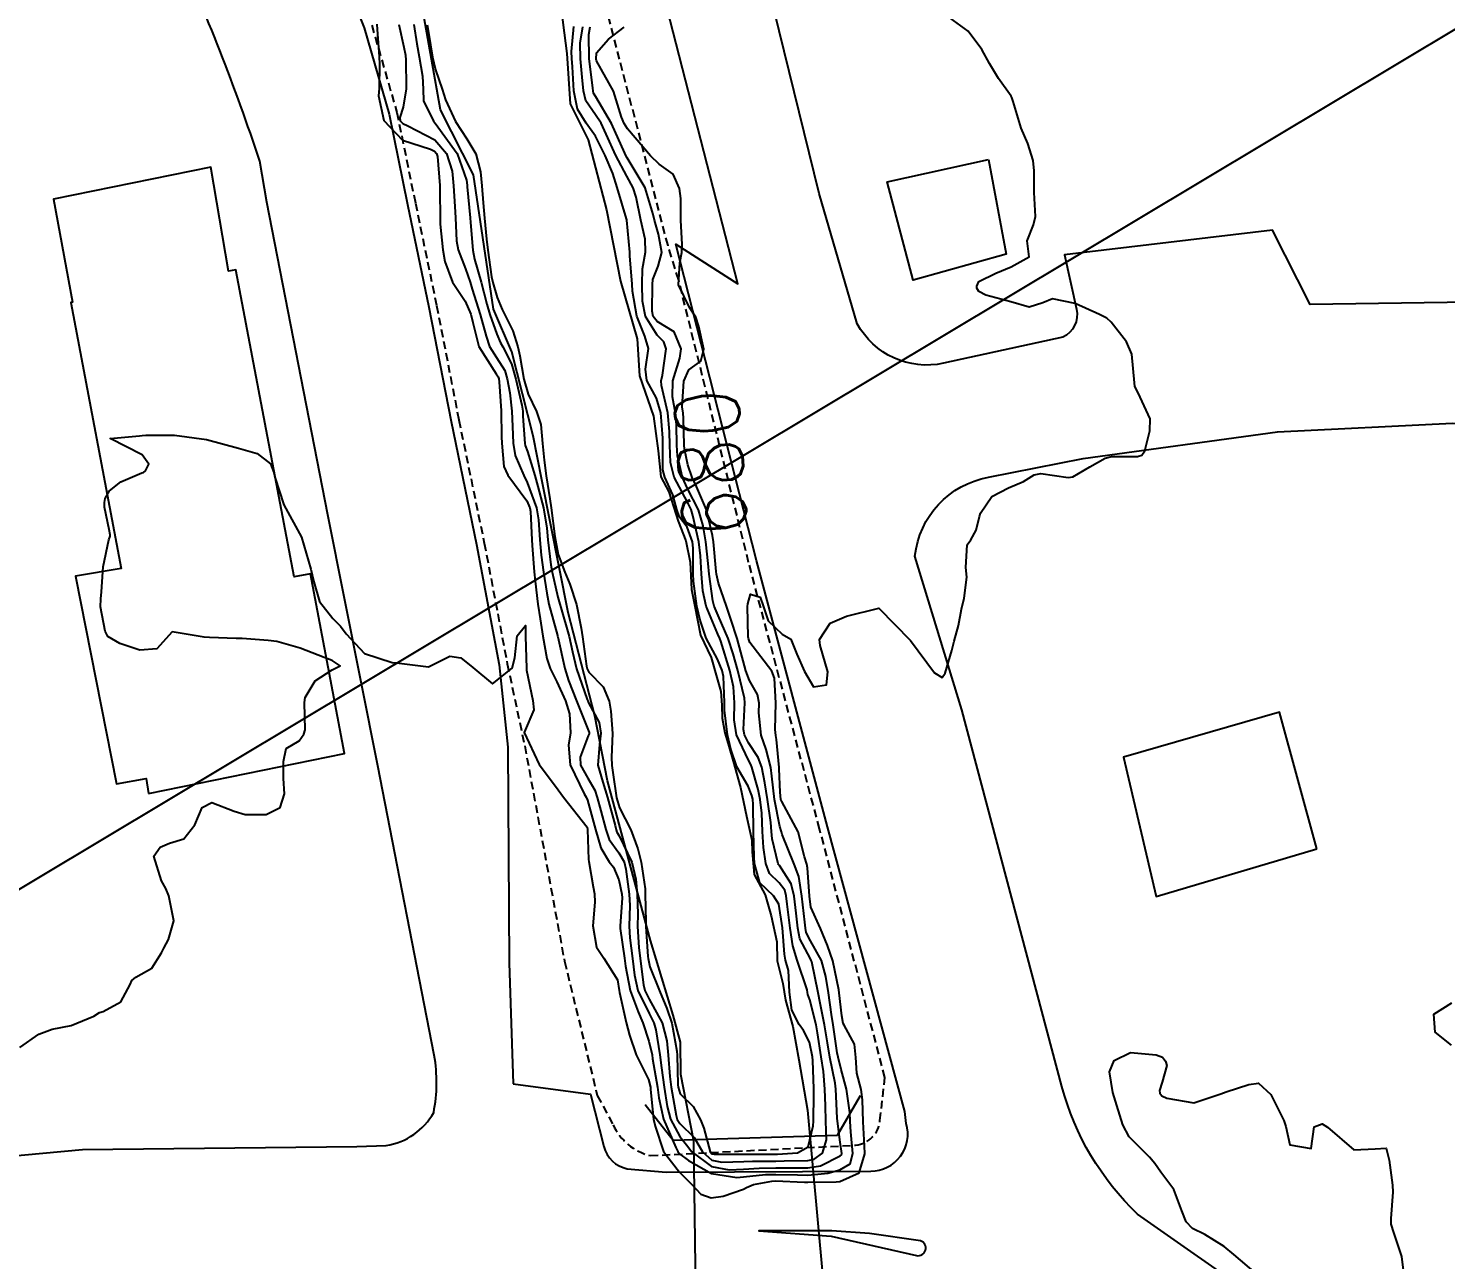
# Model space of a CAD drawing. Header units: metres. Extents: x 292545 to 299085, y 7450245 to 7463078.
# Drawn here: x 297021.9 to 297110.2, y 7453840.1 to 7453916.9 of the extents above; entities that cross this region are included whole.
import ezdxf
from ezdxf.enums import TextEntityAlignment as Align

# ---------------------------------------------------------------- set-up
doc = ezdxf.new("R2010")
doc.units = ezdxf.units.M
doc.linetypes.add('CONTINUO', pattern=[0])
doc.linetypes.add('DASHED', pattern=[0.75, 0.5, -0.25])
for name, color, linetype in [('Canteiro', 45, 'DASHED'), ('Cotas', 45, 'Continuous'), ('Curvas de Nivel 1m', 11, 'Continuous'), ('Curvas de Nivel 5m', 15, 'Continuous'), ('Edificações', 30, 'Continuous'), ('Hidrografia', 140, 'Continuous'), ('Pontes e viadutos', 190, 'Continuous'), ('TEXTO', 45, 'Continuous'), ('Vias Primárias', 230, 'Continuous')]:
    doc.layers.add(name, color=color, linetype=linetype)
doc.styles.add('Style-STANDARD', font='STANDARD.shx')

msp = doc.modelspace()

# ---------------------------------------------------------------- linework, layer by layer
at = {"layer": 'Canteiro'}
msp.add_lwpolyline([(297043.335, 7453917.051), (297044.906, 7453911.617), (297046.058, 7453905.969), (297047.38, 7453899.578), (297048.767, 7453892.453), (297050.348, 7453884.787), (297051.782, 7453877.27), (297052.871, 7453872.152), (297055.346, 7453858.733), (297057.39, 7453850.364), (297058.384, 7453848.54, 0.230053), (297060.689, 7453846.622), (297073.484, 7453847.277, 0.365608), (297075, 7453848.805), (297075.309, 7453851.489), (297071.238, 7453866.977), (297066.816, 7453883.581), (297062.461, 7453901.16), (297061.795, 7453903.321), (297057.148, 7453921.201)], format="xyb", dxfattribs=at)
at = {"layer": 'Curvas de Nivel 1m', "flags": 128}
for points, elevation in [([(297021.41, 7453853.368), (297022.601, 7453854.199), (297023.438, 7453854.508), (297024.607, 7453854.731), (297026.034, 7453855.309), (297026.381, 7453855.539), (297026.617, 7453855.599), (297027.704, 7453856.212), (297028.299, 7453857.283), (297028.399, 7453857.529), (297028.648, 7453857.748), (297029.631, 7453858.292), (297030.242, 7453859.264), (297030.381, 7453859.548), (297030.671, 7453860.083), (297031.017, 7453861.255), (297030.706, 7453862.807), (297030.505, 7453863.262), (297030.245, 7453863.737), (297029.756, 7453865.27), (297030.159, 7453865.848), (297030.745, 7453866.093), (297031.638, 7453866.358), (297032.316, 7453867.237), (297032.774, 7453868.316), (297033.378, 7453868.623), (297034.772, 7453868.091), (297035.449, 7453867.879), (297036.77, 7453867.883), (297037.643, 7453868.302), (297037.899, 7453869.169), (297037.837, 7453870.125), (297037.841, 7453871.17), (297038.001, 7453871.982), (297038.823, 7453872.473), (297039.115, 7453872.87), (297039.186, 7453873.156), (297039.16, 7453874.847), (297039.198, 7453875.157), (297039.819, 7453876.195), (297040.87, 7453876.881), (297041.374, 7453877.132), (297040.878, 7453877.466), (297040.371, 7453877.655), (297038.889, 7453878.243), (297037.427, 7453878.643), (297036.896, 7453878.724), (297035.27, 7453878.832), (297034.897, 7453878.839), (297033.227, 7453878.898), (297032.898, 7453878.921), (297030.903, 7453879.26), (297029.953, 7453878.203), (297028.885, 7453878.113), (297027.653, 7453878.531), (297026.898, 7453878.973), (297026.739, 7453879.302), (297026.434, 7453880.823), (297026.458, 7453881.307), (297026.497, 7453881.739), (297026.6, 7453883.305), (297026.97, 7453884.977), (297027.049, 7453885.222), (297027.048, 7453885.299), (297026.976, 7453885.622), (297026.701, 7453887.015), (297026.688, 7453887.305), (297026.731, 7453887.57), (297027.004, 7453888.047), (297027.702, 7453888.604), (297029.021, 7453889.152), (297029.116, 7453889.184), (297029.249, 7453889.277), (297029.461, 7453889.707), (297029.033, 7453890.279), (297027.043, 7453891.3), (297028.864, 7453891.464), (297029.045, 7453891.479), (297029.267, 7453891.499), (297031.046, 7453891.511), (297033.043, 7453891.23), (297035.038, 7453890.691), (297036.203, 7453890.361), (297037.028, 7453889.717), (297037.233, 7453889.178), (297037.298, 7453888.898), (297037.866, 7453887.171), (297038.973, 7453885.16), (297039.546, 7453883.154), (297039.725, 7453882.369), (297040.092, 7453881.148), (297040.912, 7453880.09), (297041.385, 7453879.611), (297041.744, 7453879.127), (297042.885, 7453877.903), (297044.62, 7453877.349), (297044.876, 7453877.327), (297046.873, 7453877.07), (297048.204, 7453877.729), (297048.882, 7453877.627), (297049.636, 7453877.032), (297050.863, 7453876.019), (297052.087, 7453877.002), (297052.249, 7453877.633), (297052.4, 7453878.998), (297052.91, 7453879.657), (297052.928, 7453878.99), (297052.927, 7453878.966), (297052.976, 7453876.989), (297052.986, 7453876.875), (297053.379, 7453874.985), (297053.437, 7453874.394), (297052.833, 7453872.99), (297053.773, 7453870.98), (297054.79, 7453869.636), (297055.285, 7453868.965), (297056.755, 7453867.092), (297056.79, 7453866.949), (297056.85, 7453865.064), (297056.857, 7453864.948), (297057.133, 7453863.36), (297057.221, 7453862.942), (297057.23, 7453862.417), (297057.103, 7453860.944), (297057.331, 7453859.601), (297057.789, 7453858.933), (297058.643, 7453857.573), (297058.749, 7453856.919), (297058.767, 7453856.783), (297059.189, 7453854.914), (297059.39, 7453854.127), (297059.812, 7453852.908), (297060.57, 7453851.372), (297060.699, 7453850.899), (297060.714, 7453850.746), (297060.901, 7453848.896), (297060.985, 7453848.449), (297061.517, 7453846.89), (297062.504, 7453845.589), (297063.228, 7453844.869), (297063.844, 7453844.218), (297064.484, 7453844), (297065.235, 7453844.093), (297066.49, 7453844.529), (297066.678, 7453844.641), (297067.125, 7453844.824), (297068.269, 7453845.04), (297068.497, 7453845.052), (297070.3, 7453844.979), (297070.496, 7453844.973), (297072.272, 7453844.986), (297072.495, 7453845.004), (297073.698, 7453845.551), (297074.055, 7453846.745), (297074.028, 7453847.237), (297073.949, 7453848.739), (297073.913, 7453850.096), (297073.819, 7453850.741), (297073.567, 7453851.756), (297073.488, 7453852.747), (297073.42, 7453853.566), (297072.77, 7453854.758), (297072.706, 7453854.851), (297072.619, 7453855.328), (297072.458, 7453856.762), (297072.439, 7453856.959), (297072.062, 7453858.766), (297071.725, 7453859.717), (297071.285, 7453860.774), (297070.703, 7453862.099), (297070.6, 7453862.782), (297070.49, 7453864.543), (297070.436, 7453864.783), (297070.294, 7453865.228), (297069.904, 7453866.788), (297068.887, 7453868.693), (297068.821, 7453868.8), (297068.788, 7453869.26), (297068.719, 7453870.718), (297068.718, 7453870.801), (297068.561, 7453872.545), (297068.51, 7453872.805), (297068.468, 7453873.166), (297068.521, 7453874.805), (297068.433, 7453876.371), (297068.258, 7453876.809), (297066.899, 7453878.6), (297066.812, 7453878.831), (297066.794, 7453878.941), (297066.755, 7453880.832), (297066.76, 7453880.996), (297066.931, 7453881.603), (297067.533, 7453881.425), (297067.742, 7453880.818), (297068.033, 7453879.932), (297068.906, 7453879.109), (297069.451, 7453878.795), (297069.824, 7453877.855), (297070.306, 7453876.786), (297070.863, 7453875.83), (297071.677, 7453875.96), (297071.75, 7453876.771), (297071.265, 7453878.409), (297071.236, 7453878.777), (297071.887, 7453879.796), (297072.918, 7453880.237), (297074.923, 7453880.73), (297076.903, 7453878.71), (297078.401, 7453876.695), (297078.87, 7453876.404), (297079.061, 7453876.687), (297079.467, 7453878.102), (297079.629, 7453878.673), (297079.883, 7453879.641), (297080.085, 7453880.668), (297080.253, 7453881.343), (297080.401, 7453882.665), (297080.348, 7453883.27), (297080.441, 7453884.665), (297080.66, 7453884.979), (297080.982, 7453885.586), (297081.204, 7453886.445), (297081.263, 7453886.657), (297081.964, 7453887.69), (297083.009, 7453888.222), (297083.941, 7453888.626), (297084.596, 7453889.04), (297085.021, 7453889.121), (297086.733, 7453888.877), (297087.018, 7453888.918), (297088.078, 7453889.528), (297089.036, 7453890.08), (297089.428, 7453890.173), (297091.037, 7453890.177), (297091.31, 7453890.266), (297091.501, 7453890.535), (297091.813, 7453891.774), (297091.832, 7453892.532), (297091.079, 7453894.15), (297090.886, 7453894.542), (297090.852, 7453894.777), (297090.688, 7453896.544), (297090.354, 7453897.314), (297089.411, 7453898.557), (297089.136, 7453898.796), (297088.675, 7453899.032), (297087.15, 7453899.706), (297085.752, 7453900.006), (297085.15, 7453899.747), (297084.297, 7453899.472), (297083.15, 7453899.807), (297081.585, 7453900.227), (297081.16, 7453900.453), (297081.04, 7453900.661), (297081.044, 7453900.781), (297081.167, 7453901.078), (297082.214, 7453901.608), (297083.176, 7453901.99), (297084.295, 7453902.623), (297084.171, 7453903.604), (297084.555, 7453904.62), (297084.692, 7453905.137), (297084.604, 7453906.619), (297084.603, 7453907.976), (297084.549, 7453908.617), (297084.212, 7453909.677), (297083.793, 7453910.625), (297083.3, 7453912.298), (297083.224, 7453912.553), (297083.178, 7453912.632), (297082.393, 7453913.724), (297081.829, 7453914.652), (297081.336, 7453915.538), (297080.493, 7453916.669), (297079.361, 7453917.509)], 681), ([(297045.025, 7453917.093), (297045.339, 7453915.682), (297045.435, 7453915.189), (297045.451, 7453915.088), (297045.473, 7453914.946), (297045.49, 7453913.087), (297045.291, 7453911.941), (297045.081, 7453911.296), (297045.113, 7453911.092), (297045.28, 7453910.913), (297045.579, 7453910.785), (297047.266, 7453909.902), (297048.005, 7453909.052), (297048.347, 7453907.944), (297048.43, 7453907.048), (297048.518, 7453905.749), (297048.554, 7453905.047), (297048.618, 7453903.62), (297048.726, 7453903.045), (297049.171, 7453901.864), (297049.463, 7453901.037), (297049.6, 7453900.594), (297050.097, 7453899.03), (297050.465, 7453897.684), (297050.671, 7453897.024), (297051.106, 7453896.346), (297051.621, 7453895.535), (297051.784, 7453895.01), (297051.947, 7453894.14), (297052.074, 7453893.005), (297052.105, 7453892.056), (297052.156, 7453891.003), (297052.28, 7453890.246), (297052.806, 7453888.993), (297053.016, 7453888.556), (297053.598, 7453886.984), (297053.728, 7453886.24), (297053.812, 7453884.982), (297053.9, 7453884.04), (297054.035, 7453882.979), (297054.247, 7453881.66), (297054.381, 7453880.975), (297054.903, 7453879.025), (297054.918, 7453878.97), (297054.924, 7453878.948), (297055.358, 7453876.965), (297055.598, 7453876.231), (297056.097, 7453874.958), (297056.834, 7453873.097), (297056.876, 7453872.993), (297056.883, 7453872.949), (297056.878, 7453872.904), (297056.83, 7453872.778), (297056.316, 7453871.45), (297056.344, 7453870.955), (297056.795, 7453870.13), (297057.238, 7453869.393), (297057.383, 7453868.941), (297057.611, 7453868.096), (297057.919, 7453866.933), (297058.129, 7453866.311), (297058.739, 7453865.485), (297059.065, 7453864.917), (297059.175, 7453864.469), (297059.385, 7453862.913), (297059.415, 7453862.2), (297059.368, 7453860.913), (297059.407, 7453860.182), (297059.575, 7453858.911), (297059.701, 7453857.856), (297059.921, 7453856.907), (297060.619, 7453855.477), (297060.919, 7453854.897), (297061.04, 7453854.464), (297061.286, 7453852.893), (297061.386, 7453852.086), (297061.563, 7453850.89), (297061.75, 7453849.689), (297061.944, 7453848.886), (297062.532, 7453847.82), (297062.94, 7453847.286), (297063.274, 7453846.869), (297064.509, 7453845.946), (297065.614, 7453845.731), (297066.507, 7453845.783), (297067.477, 7453845.852), (297068.509, 7453845.873), (297069.443, 7453845.861), (297070.509, 7453845.869), (297071.286, 7453845.997), (297072.511, 7453846.609), (297072.596, 7453846.676), (297072.616, 7453846.759), (297072.524, 7453847.472), (297072.353, 7453848.762), (297072.34, 7453848.967), (297072.246, 7453850.763), (297072.199, 7453851.133), (297071.876, 7453852.767), (297071.727, 7453853.644), (297071.543, 7453854.771), (297071.282, 7453856.117), (297071.156, 7453856.775), (297070.747, 7453858.694), (297070.72, 7453858.779), (297070.664, 7453858.881), (297070.015, 7453860.128), (297069.877, 7453860.792), (297069.771, 7453861.72), (297069.648, 7453862.796), (297069.472, 7453863.55), (297068.732, 7453864.697), (297068.687, 7453864.755), (297068.665, 7453864.801), (297068.291, 7453866.35), (297068.25, 7453866.808), (297068.202, 7453867.368), (297067.984, 7453868.812), (297067.82, 7453869.841), (297067.633, 7453870.818), (297067.42, 7453871.432), (297066.818, 7453872.337), (297066.551, 7453872.833), (297066.5, 7453873.162), (297066.589, 7453874.833), (297066.561, 7453875.128), (297066.135, 7453876.837), (297065.852, 7453877.876), (297065.544, 7453878.844), (297064.917, 7453880.267), (297064.675, 7453880.852), (297064.593, 7453881.186), (297064.355, 7453882.856), (297064.302, 7453883.508), (297064.16, 7453884.858), (297063.985, 7453885.858), (297063.7, 7453886.863), (297063.013, 7453888.192), (297062.688, 7453888.875), (297062.386, 7453890.229), (297062.346, 7453890.88), (297062.331, 7453892.156), (297062.253, 7453892.882), (297062.075, 7453893.888), (297062.102, 7453894.885), (297062.524, 7453896.295), (297062.62, 7453896.877), (297062.176, 7453897.937), (297061.13, 7453898.583), (297060.866, 7453898.903), (297060.802, 7453899.24), (297060.823, 7453900.903), (297060.857, 7453901.212), (297061.174, 7453902.031), (297061.406, 7453902.897), (297061.2, 7453904.038), (297060.944, 7453904.903), (297060.871, 7453905.249), (297060.364, 7453906.909), (297059.252, 7453908.781), (297059.172, 7453908.921), (297059.102, 7453909.075), (297058.274, 7453910.93), (297057.299, 7453912.58), (297057.164, 7453912.804), (297057.128, 7453912.943), (297057.109, 7453913.14), (297056.888, 7453914.947), (297056.869, 7453916.468), (297056.952, 7453916.946)], 679), ([(297045.958, 7453917.081), (297046.151, 7453915.888), (297046.295, 7453915.076), (297046.507, 7453913.88), (297046.533, 7453913.072), (297046.559, 7453912.334), (297047.181, 7453911.062), (297047.281, 7453910.945), (297048.664, 7453909.046), (297049.236, 7453907.384), (297049.281, 7453907.086), (297049.287, 7453907.039), (297049.29, 7453906.982), (297049.473, 7453905.037), (297049.499, 7453904.747), (297049.628, 7453903.036), (297049.738, 7453902.474), (297050.146, 7453901.03), (297050.506, 7453899.67), (297050.689, 7453899.025), (297051.125, 7453897.801), (297051.358, 7453897.259), (297051.5, 7453897.014), (297052.05, 7453895.954), (297052.32, 7453895.002), (297052.684, 7453893.381), (297052.747, 7453892.995), (297052.76, 7453892.695), (297052.883, 7453890.992), (297052.907, 7453890.858), (297053.038, 7453890.488), (297053.506, 7453888.985), (297053.686, 7453888.31), (297054.036, 7453886.98), (297054.237, 7453885.721), (297054.304, 7453884.977), (297054.501, 7453883.423), (297054.574, 7453882.974), (297054.927, 7453881.42), (297055.058, 7453880.969), (297055.127, 7453880.761), (297055.646, 7453878.963), (297055.843, 7453878.006), (297056.091, 7453876.958), (297056.757, 7453875.048), (297056.799, 7453874.951), (297056.852, 7453874.837), (297057.503, 7453873.603), (297057.611, 7453872.938), (297057.533, 7453872.228), (297057.434, 7453870.941), (297057.738, 7453869.882), (297058.021, 7453868.931), (297058.495, 7453867.185), (297058.565, 7453866.923), (297058.613, 7453866.783), (297058.749, 7453866.555), (297059.546, 7453864.912), (297059.789, 7453863.843), (297059.871, 7453862.908), (297059.906, 7453861.697), (297059.902, 7453860.908), (297059.977, 7453859.599), (297060.063, 7453858.906), (297060.269, 7453857.274), (297060.356, 7453856.903), (297060.628, 7453856.372), (297061.426, 7453854.892), (297061.716, 7453853.774), (297061.803, 7453852.888), (297061.909, 7453851.55), (297061.991, 7453850.886), (297062.307, 7453849.121), (297062.368, 7453848.882), (297062.54, 7453848.625), (297063.42, 7453847.755), (297063.942, 7453846.859), (297064.515, 7453846.342), (297065.143, 7453846.215), (297066.514, 7453846.257), (297067.062, 7453846.278), (297068.515, 7453846.289), (297069.027, 7453846.291), (297070.516, 7453846.328), (297070.896, 7453846.398), (297071.421, 7453846.771), (297071.676, 7453847.618), (297071.636, 7453848.769), (297071.6, 7453849.722), (297071.571, 7453850.77), (297071.48, 7453851.87), (297071.346, 7453852.772), (297071.113, 7453854.269), (297071.025, 7453854.776), (297070.628, 7453856.331), (297070.51, 7453856.66), (297070.486, 7453856.782), (297070.463, 7453856.955), (297069.839, 7453858.792), (297069.562, 7453859.687), (297069.396, 7453860.799), (297069.219, 7453862.288), (297069.159, 7453862.803), (297069.074, 7453863.162), (297068.721, 7453863.617), (297068.11, 7453864.193), (297067.886, 7453864.813), (297067.744, 7453865.816), (297067.689, 7453866.816), (297067.633, 7453867.954), (297067.527, 7453868.819), (297067.411, 7453869.442), (297067.024, 7453870.827), (297066.959, 7453870.982), (297066.807, 7453871.254), (297066.065, 7453872.838), (297065.911, 7453873.765), (297065.94, 7453874.839), (297065.874, 7453875.829), (297065.644, 7453876.842), (297065.081, 7453878.668), (297065.017, 7453878.849), (297064.905, 7453879.106), (297064.179, 7453880.857), (297063.974, 7453881.818), (297063.878, 7453882.861), (297063.827, 7453883.995), (297063.724, 7453884.862), (297063.344, 7453886.512), (297063.231, 7453886.868), (297063, 7453887.324), (297062.174, 7453888.883), (297061.943, 7453889.798), (297061.904, 7453890.887), (297061.898, 7453891.734), (297061.778, 7453892.889), (297061.387, 7453894.597), (297061.369, 7453894.896), (297061.456, 7453895.254), (297061.684, 7453896.891), (297061.543, 7453897.32), (297061.121, 7453897.742), (297060.386, 7453898.907), (297060.2, 7453899.857), (297060.177, 7453900.91), (297060.213, 7453901.869), (297060.395, 7453902.908), (297060.378, 7453903.725), (297060.108, 7453904.911), (297059.811, 7453906.331), (297059.624, 7453906.916), (297059.24, 7453907.635), (297058.545, 7453908.927), (297057.947, 7453910.259), (297057.634, 7453910.936), (297057.288, 7453911.461), (297056.68, 7453912.333), (297056.528, 7453912.952), (297056.455, 7453913.813), (297056.343, 7453914.955), (297056.325, 7453915.937), (297056.488, 7453916.953)], 678), ([(297046.787, 7453917.068), (297046.868, 7453916.587), (297047.131, 7453915.063), (297047.321, 7453914.268), (297047.729, 7453913.056), (297047.944, 7453912.406), (297048.556, 7453911.047), (297049.267, 7453909.977), (297049.816, 7453909.032), (297050.118, 7453907.903), (297050.202, 7453907.03), (297050.28, 7453905.972), (297050.369, 7453905.028), (297050.498, 7453903.723), (297050.572, 7453903.026), (297050.809, 7453901.381), (297050.887, 7453901.023), (297051.153, 7453900.074), (297051.457, 7453899.327), (297051.629, 7453899.013), (297052.12, 7453898.002), (297052.437, 7453897), (297052.562, 7453896.453), (297052.821, 7453894.994), (297053.079, 7453894.069), (297053.611, 7453892.985), (297053.873, 7453892.164), (297053.981, 7453890.981), (297054.071, 7453889.941), (297054.215, 7453888.978), (297054.431, 7453887.546), (297054.522, 7453886.975), (297054.752, 7453885.196), (297054.779, 7453884.972), (297054.96, 7453884.078), (297055.37, 7453882.966), (297055.671, 7453882.227), (297056.085, 7453880.958), (297056.39, 7453879.474), (297056.471, 7453878.954), (297056.719, 7453877.108), (297056.755, 7453876.951), (297056.871, 7453876.738), (297057.755, 7453875.83), (297058.125, 7453874.931), (297058.24, 7453874.322), (297058.34, 7453872.927), (297058.284, 7453871.455), (297058.291, 7453870.928), (297058.358, 7453870.486), (297058.587, 7453868.923), (297058.773, 7453868.282), (297059.481, 7453866.913), (297059.912, 7453865.738), (297060.132, 7453864.906), (297060.369, 7453863.251), (297060.382, 7453862.903), (297060.406, 7453861.184), (297060.412, 7453860.903), (297060.537, 7453859.028), (297060.551, 7453858.901), (297060.655, 7453858.388), (297061.255, 7453856.894), (297061.715, 7453855.796), (297062.036, 7453854.886), (297062.347, 7453853.131), (297062.356, 7453852.882), (297062.405, 7453851.042), (297062.423, 7453850.881), (297062.559, 7453850.467), (297063.37, 7453849.687), (297063.817, 7453848.861), (297064.021, 7453848.341), (297064.421, 7453846.852), (297064.521, 7453846.74), (297064.662, 7453846.708), (297066.521, 7453846.713), (297066.634, 7453846.716), (297068.521, 7453846.711), (297068.62, 7453846.71), (297069.854, 7453846.79), (297070.527, 7453847.174), (297070.838, 7453848.477), (297070.86, 7453848.777), (297070.882, 7453850.455), (297070.882, 7453850.777), (297070.826, 7453852.541), (297070.801, 7453852.778), (297070.602, 7453853.684), (297070.239, 7453854.415), (297069.97, 7453854.79), (297069.514, 7453855.688), (297069.365, 7453856.799), (297069.298, 7453858.155), (297069.12, 7453858.803), (297069.043, 7453859.181), (297068.925, 7453860.806), (297068.705, 7453862.288), (297068.373, 7453862.813), (297067.513, 7453863.61), (297067.178, 7453864.823), (297067.157, 7453865.244), (297067.13, 7453866.824), (297067.099, 7453868.504), (297067.071, 7453868.826), (297067.023, 7453869.064), (297066.791, 7453869.639), (297066.085, 7453870.837), (297065.712, 7453871.942), (297065.491, 7453872.843), (297065.308, 7453874.384), (297065.307, 7453874.845), (297065.246, 7453876.47), (297065.169, 7453876.847), (297064.883, 7453877.544), (297064.171, 7453878.857), (297063.795, 7453879.981), (297063.59, 7453880.863), (297063.387, 7453882.417), (297063.371, 7453882.866), (297063.365, 7453884.468), (297063.316, 7453884.867), (297062.982, 7453885.773), (297062.509, 7453886.398), (297062.348, 7453886.88), (297062.102, 7453887.788), (297061.589, 7453888.892), (297061.478, 7453889.344), (297061.465, 7453890.894), (297061.466, 7453891.312), (297061.348, 7453892.896), (297061.076, 7453893.805), (297060.482, 7453894.906), (297060.394, 7453895.613), (297060.581, 7453896.905), (297060.357, 7453897.672), (297059.848, 7453898.913), (297059.589, 7453900.483), (297059.569, 7453900.916), (297059.426, 7453902.672), (297059.409, 7453902.918), (297059.236, 7453904.896), (297059.229, 7453904.92), (297059.214, 7453904.989), (297058.638, 7453906.926), (297058.366, 7453907.804), (297057.888, 7453908.934), (297057.271, 7453910.136), (297056.7, 7453910.949), (297056.155, 7453911.821), (297055.93, 7453912.961), (297055.84, 7453914.448), (297055.8, 7453914.963), (297055.79, 7453915.415), (297055.928, 7453916.961)], 677), ([(297110.601, 7453853.506), (297109.586, 7453854.32), (297109.51, 7453855.435), (297110.631, 7453856.151)], 682), ([(297098.431, 7453839.275), (297097.045, 7453840.464), (297096.45, 7453840.968), (297095.236, 7453841.714), (297094.467, 7453842.091), (297094.064, 7453842.504), (297093.795, 7453843.192), (297093.313, 7453844.512), (297092.504, 7453845.598), (297092.118, 7453846.134), (297091.781, 7453846.531), (297090.532, 7453847.795), (297090.126, 7453848.546), (297089.755, 7453849.752), (297089.509, 7453850.556), (297089.302, 7453851.839), (297089.589, 7453852.555), (297090.598, 7453853.056), (297092.213, 7453852.908), (297092.595, 7453852.75), (297092.783, 7453852.518), (297092.861, 7453852.245), (297092.573, 7453851.209), (297092.407, 7453850.679), (297092.436, 7453850.521), (297092.561, 7453850.352), (297092.88, 7453850.196), (297094.557, 7453849.917), (297096.242, 7453850.475), (297096.564, 7453850.601), (297097.973, 7453851.052), (297098.57, 7453851.146), (297099.358, 7453850.442), (297100.163, 7453848.817), (297100.276, 7453848.433), (297100.526, 7453847.301), (297101.856, 7453847.077), (297102.04, 7453848.408), (297102.545, 7453848.602), (297102.874, 7453848.397), (297104.522, 7453846.994), (297105.838, 7453847.045), (297106.524, 7453847.098), (297106.716, 7453846.348), (297106.926, 7453844.783), (297106.949, 7453844.353), (297106.827, 7453842.706), (297106.827, 7453842.355), (297106.985, 7453841.832), (297107.49, 7453840.344), (297107.584, 7453839.492)], 682)]:
    msp.add_lwpolyline(points, dxfattribs=dict(at, elevation=elevation))
at = {"layer": 'Curvas de Nivel 5m', "elevation": 680, "flags": 128}
msp.add_lwpolyline([(297043.659, 7453917.107), (297043.674, 7453916.782), (297043.801, 7453915.105), (297043.832, 7453914.598), (297043.799, 7453913.105), (297043.762, 7453912.641), (297044.1, 7453911.102), (297045.265, 7453909.882), (297047.004, 7453909.317), (297047.255, 7453909.208), (297047.381, 7453909.059), (297047.441, 7453908.868), (297047.571, 7453907.057), (297047.583, 7453906.702), (297047.598, 7453905.056), (297047.601, 7453904.662), (297047.758, 7453903.054), (297047.902, 7453902.326), (297048.367, 7453901.048), (297049.151, 7453899.85), (297049.522, 7453899.036), (297049.634, 7453898.536), (297050.015, 7453897.031), (297051.096, 7453895.321), (297051.211, 7453895.135), (297051.249, 7453895.018), (297051.275, 7453894.833), (297051.402, 7453893.015), (297051.427, 7453891.394), (297051.435, 7453891.014), (297051.575, 7453889.559), (297051.807, 7453889.008), (297052.999, 7453887.417), (297053.194, 7453886.988), (297053.231, 7453886.747), (297053.303, 7453884.987), (297053.323, 7453884.631), (297053.461, 7453882.985), (297053.519, 7453882.402), (297053.694, 7453880.982), (297053.829, 7453880.065), (297054.006, 7453878.979), (297054.256, 7453877.603), (297054.448, 7453876.974), (297054.865, 7453876.15), (297055.408, 7453874.964), (297055.669, 7453874.138), (297055.728, 7453872.961), (297055.591, 7453872.192), (297055.704, 7453870.961), (297056.573, 7453869.164), (297056.706, 7453868.951), (297056.78, 7453868.767), (297057.275, 7453866.942), (297057.61, 7453865.805), (297058.14, 7453864.929), (297058.391, 7453864.586), (297058.722, 7453863.813), (297058.923, 7453862.918), (297058.933, 7453862.694), (297058.813, 7453860.919), (297058.819, 7453860.781), (297059.092, 7453858.916), (297059.144, 7453858.427), (297059.436, 7453856.912), (297059.941, 7453855.586), (297060.23, 7453854.904), (297060.601, 7453853.757), (297060.8, 7453852.898), (297060.836, 7453852.651), (297061.133, 7453850.894), (297061.218, 7453850.232), (297061.508, 7453848.89), (297062.276, 7453847.132), (297062.408, 7453846.881), (297062.521, 7453846.742), (297063.073, 7453846.314), (297064.503, 7453845.507), (297066.077, 7453845.256), (297066.5, 7453845.293), (297067.877, 7453845.441), (297068.503, 7453845.458), (297069.868, 7453845.424), (297070.502, 7453845.417), (297071.742, 7453845.53), (297072.503, 7453845.733), (297073.146, 7453846.114), (297073.313, 7453846.752), (297073.181, 7453848.106), (297073.137, 7453848.751), (297073.112, 7453849.315), (297072.923, 7453850.755), (297072.581, 7453851.999), (297072.387, 7453852.762), (297072.34, 7453853.018), (297072.075, 7453854.765), (297071.98, 7453855.406), (297071.786, 7453856.768), (297071.626, 7453857.792), (297071.348, 7453858.773), (297070.675, 7453860.008), (297070.411, 7453860.515), (297070.357, 7453860.785), (297070.314, 7453861.16), (297070.137, 7453862.789), (297069.936, 7453864.003), (297069.655, 7453864.791), (297068.917, 7453866.633), (297068.855, 7453866.799), (297068.758, 7453867.125), (297068.433, 7453868.805), (297068.255, 7453870.265), (297068.193, 7453870.809), (297067.918, 7453871.917), (297067.593, 7453872.818), (297067.448, 7453874.217), (297067.478, 7453874.821), (297067.38, 7453875.344), (297066.867, 7453876.225), (297066.643, 7453876.832), (297066.567, 7453877.144), (297066.112, 7453878.838), (297065.708, 7453880.049), (297065.444, 7453880.845), (297064.937, 7453882.282), (297064.81, 7453882.851), (297064.792, 7453883.005), (297064.622, 7453884.854), (297064.576, 7453885.255), (297064.195, 7453886.858), (297063.578, 7453888.301), (297063.309, 7453888.867), (297063.031, 7453889.664), (297062.815, 7453890.648), (297062.794, 7453890.874), (297062.76, 7453892.575), (297062.73, 7453892.875), (297062.676, 7453893.269), (297062.773, 7453894.875), (297063.1, 7453895.584), (297063.846, 7453896.122), (297064.026, 7453896.861), (297063.723, 7453898.268), (297063.521, 7453898.866), (297063.142, 7453899.47), (297062.454, 7453900.881), (297062.531, 7453902.234), (297062.662, 7453902.878), (297062.671, 7453903.397), (297062.603, 7453904.879), (297062.593, 7453906.246), (297062.515, 7453906.881), (297062.118, 7453907.763), (297061.248, 7453908.39), (297060.709, 7453908.905), (297059.278, 7453910.583), (297059.065, 7453910.922), (297058.897, 7453911.314), (297058.394, 7453912.929), (297057.331, 7453914.822), (297057.315, 7453914.94), (297057.337, 7453915.335), (297058.098, 7453916.176), (297059.057, 7453916.923)], dxfattribs=at)
at = {"layer": 'Edificações'}
for points in [[(297029.433, 7453869.183), (297041.634, 7453871.68), (297039.531, 7453882.859), (297038.501, 7453882.687), (297034.876, 7453901.817), (297034.413, 7453901.727), (297033.325, 7453908.207), (297023.523, 7453906.208), (297024.708, 7453899.798), (297024.586, 7453899.779), (297027.728, 7453883.196), (297024.886, 7453882.733), (297027.438, 7453869.79), (297029.293, 7453870.108)], [(297102.209, 7453865.729), (297099.888, 7453874.242), (297090.163, 7453871.444), (297092.204, 7453862.771)]]:
    msp.add_lwpolyline(points, close=True, dxfattribs=at)
msp.add_lwpolyline([(297081.759, 7453908.689), (297082.862, 7453902.788), (297077.076, 7453901.172), (297075.458, 7453907.293), (297081.759, 7453908.689)], dxfattribs=at)
at = {"layer": 'Hidrografia'}
for points in [[(297063.546, 7453836.668), (297063.407, 7453847.524), (297062.594, 7453851.677), (297062.574, 7453853.695), (297062.119, 7453855.377), (297060.712, 7453860.021), (297058.025, 7453869.964), (297057.233, 7453874.015), (297055.583, 7453880.457), (297053.934, 7453888.734), (297053.396, 7453891.456), (297052.063, 7453896.698), (297050.923, 7453899.356), (297049.685, 7453907.731), (297047.628, 7453911.778), (297046.499, 7453918.088)], [(297055.057, 7453918.691), (297055.488, 7453915.281), (297055.706, 7453912.141), (297056.821, 7453909.915), (297057.971, 7453905.535), (297058.836, 7453901.101), (297059.879, 7453897.511), (297060.024, 7453895.198), (297060.887, 7453892.685), (297061.175, 7453890.531), (297061.35, 7453888.913), (297061.854, 7453887.974), (297062.427, 7453886.142), (297062.909, 7453884.92), (297063.184, 7453883.592), (297063.253, 7453881.898), (297063.436, 7453880.959), (297063.826, 7453879.047), (297064.491, 7453877.65), (297064.835, 7453876.413), (297065.095, 7453875.529), (297065.152, 7453874.68), (297065.167, 7453873.875), (297065.326, 7453872.963), (297065.585, 7453872.128), (297065.845, 7453871.207), (297066.306, 7453869.548), (297066.681, 7453867.778), (297067.013, 7453866.274), (297067.042, 7453865.555), (297067.171, 7453864.145), (297067.848, 7453862.874), (297068.223, 7453861.565), (297068.583, 7453859.933), (297068.597, 7453858.768), (297068.957, 7453857.353), (297069.116, 7453856.303), (297069.577, 7453854.672), (297069.937, 7453852.596), (297070.485, 7453849.451), (297071.753, 7453835.599)]]:
    msp.add_lwpolyline(points, dxfattribs=at)
at = {"layer": 'Pontes e viadutos'}
msp.add_lwpolyline([(297073.772, 7453850.352), (297072.325, 7453847.88), (297062.121, 7453847.576), (297060.369, 7453849.782)], dxfattribs=at)
at = {"layer": 'TEXTO', "linetype": 'CONTINUO'}
msp.add_polyline3d([(296958.059, 7453825.313, 0), (297143.457, 7453936.366, 0)], dxfattribs=at)
at = {"layer": 'Vias Primárias'}
for points in [[(297047.235, 7453852.873), (297043.722, 7453870.91), (297040.602, 7453886.546), (297036.801, 7453906.02), (297036.37, 7453908.582, 0.026137), (297031.025, 7453922.205), (297028.373, 7453927.187), (297019.978, 7453942.219), (297011.765, 7453956.812), (297002.943, 7453972.558), (296994.371, 7453987.549), (296986.552, 7454001.467), (296978.591, 7454015.563), (296973.918, 7454024.458), (296961.585, 7454051.46), (296951.026, 7454075.214), (296940.008, 7454099.137), (296936.448, 7454107.366, 0.32871), (296923.465, 7454113.444, 2.376632)], [(296987.202, 7453841.699), (297001.943, 7453844.841), (297025.329, 7453847.008), (297042.407, 7453847.188), (297044.243, 7453847.249, 0.229626), (297047.197, 7453849.312, 0.091157), (297047.235, 7453852.873, 5.825482)], [(297052.145, 7453851.104), (297056.966, 7453850.459), (297057.796, 7453847.19, 0.290412), (297059.261, 7453845.807), (297061.681, 7453845.586), (297074.423, 7453845.65, 0.498276), (297076.641, 7453848.62), (297076.555, 7453849.367)], [(297077.529, 7453841.312), (297074.35, 7453841.766), (297072.002, 7453841.935), (297067.451, 7453841.935), (297071.959, 7453841.597), (297077.275, 7453840.403, 0.949799), (297077.529, 7453841.312, 1567356272.626984)]]:
    msp.add_lwpolyline(points, format="xyb", dxfattribs=at)
for points in [[(297007.036, 7453982.91), (297011.324, 7453975.159), (297015.742, 7453967.212), (297020.788, 7453958.464), (297025.964, 7453949.153), (297031.032, 7453940.033), (297035.604, 7453931.996), (297039.265, 7453925.124), (297041.409, 7453920.51), (297042.861, 7453916.888), (297044.42, 7453911.497), (297045.569, 7453905.868), (297046.89, 7453899.479), (297048.277, 7453892.354), (297049.858, 7453884.69), (297051.287, 7453877.197), (297051.827, 7453872.069), (297051.898, 7453858.64), (297052.145, 7453851.104)], [(297076.555, 7453849.367), (297071.721, 7453867.107), (297067.3, 7453883.706), (297062.287, 7453903.396), (297066.146, 7453900.935), (297060.581, 7453922.619), (297056.896, 7453936.964), (297053.624, 7453949.829), (297048.552, 7453970.516), (297046.344, 7453975.675)]]:
    msp.add_lwpolyline(points, dxfattribs=at)
for points, elevation in [([(297139.902, 7453905.685), (297138.242, 7453901.928, -0.300445), (297132.74, 7453898.391), (297125.55, 7453899.211), (297114.593, 7453899.832), (297101.803, 7453899.639), (297099.459, 7453904.275), (297086.489, 7453902.751), (297087.24, 7453899.358, -0.34664), (297086.397, 7453897.609), (297078.965, 7453895.988, -0.333564), (297073.584, 7453898.45), (297071.203, 7453906.569), (297068.105, 7453919.258)], 681.619), ([(297143.153, 7453788.159), (297137.175, 7453798.261), (297131.263, 7453809.576), (297123.892, 7453818.26), (297111.569, 7453828.798), (297098.779, 7453837.56), (297091.049, 7453842.978, -0.138349), (297086.339, 7453850.936), (297080.106, 7453874.391), (297077.179, 7453883.97, -0.334976), (297081.767, 7453888.882), (297087.65, 7453890.058), (297099.769, 7453891.711), (297110.673, 7453892.246), (297125.461, 7453891.713), (297139.57, 7453890.004), (297145.533, 7453889.208)], 684.777)]:
    msp.add_lwpolyline(points, format="xyb", dxfattribs=dict(at, elevation=elevation))

# ---------------------------------------------------------------- texts
at = {"layer": 'Cotas', "style": 'Style-STANDARD'}
msp.add_text('680', height=4, rotation=93.97781, dxfattribs=at).set_placement((297064.453, 7453889.745, 680), align=Align.MIDDLE_CENTER)

doc.saveas('drawing.dxf')
